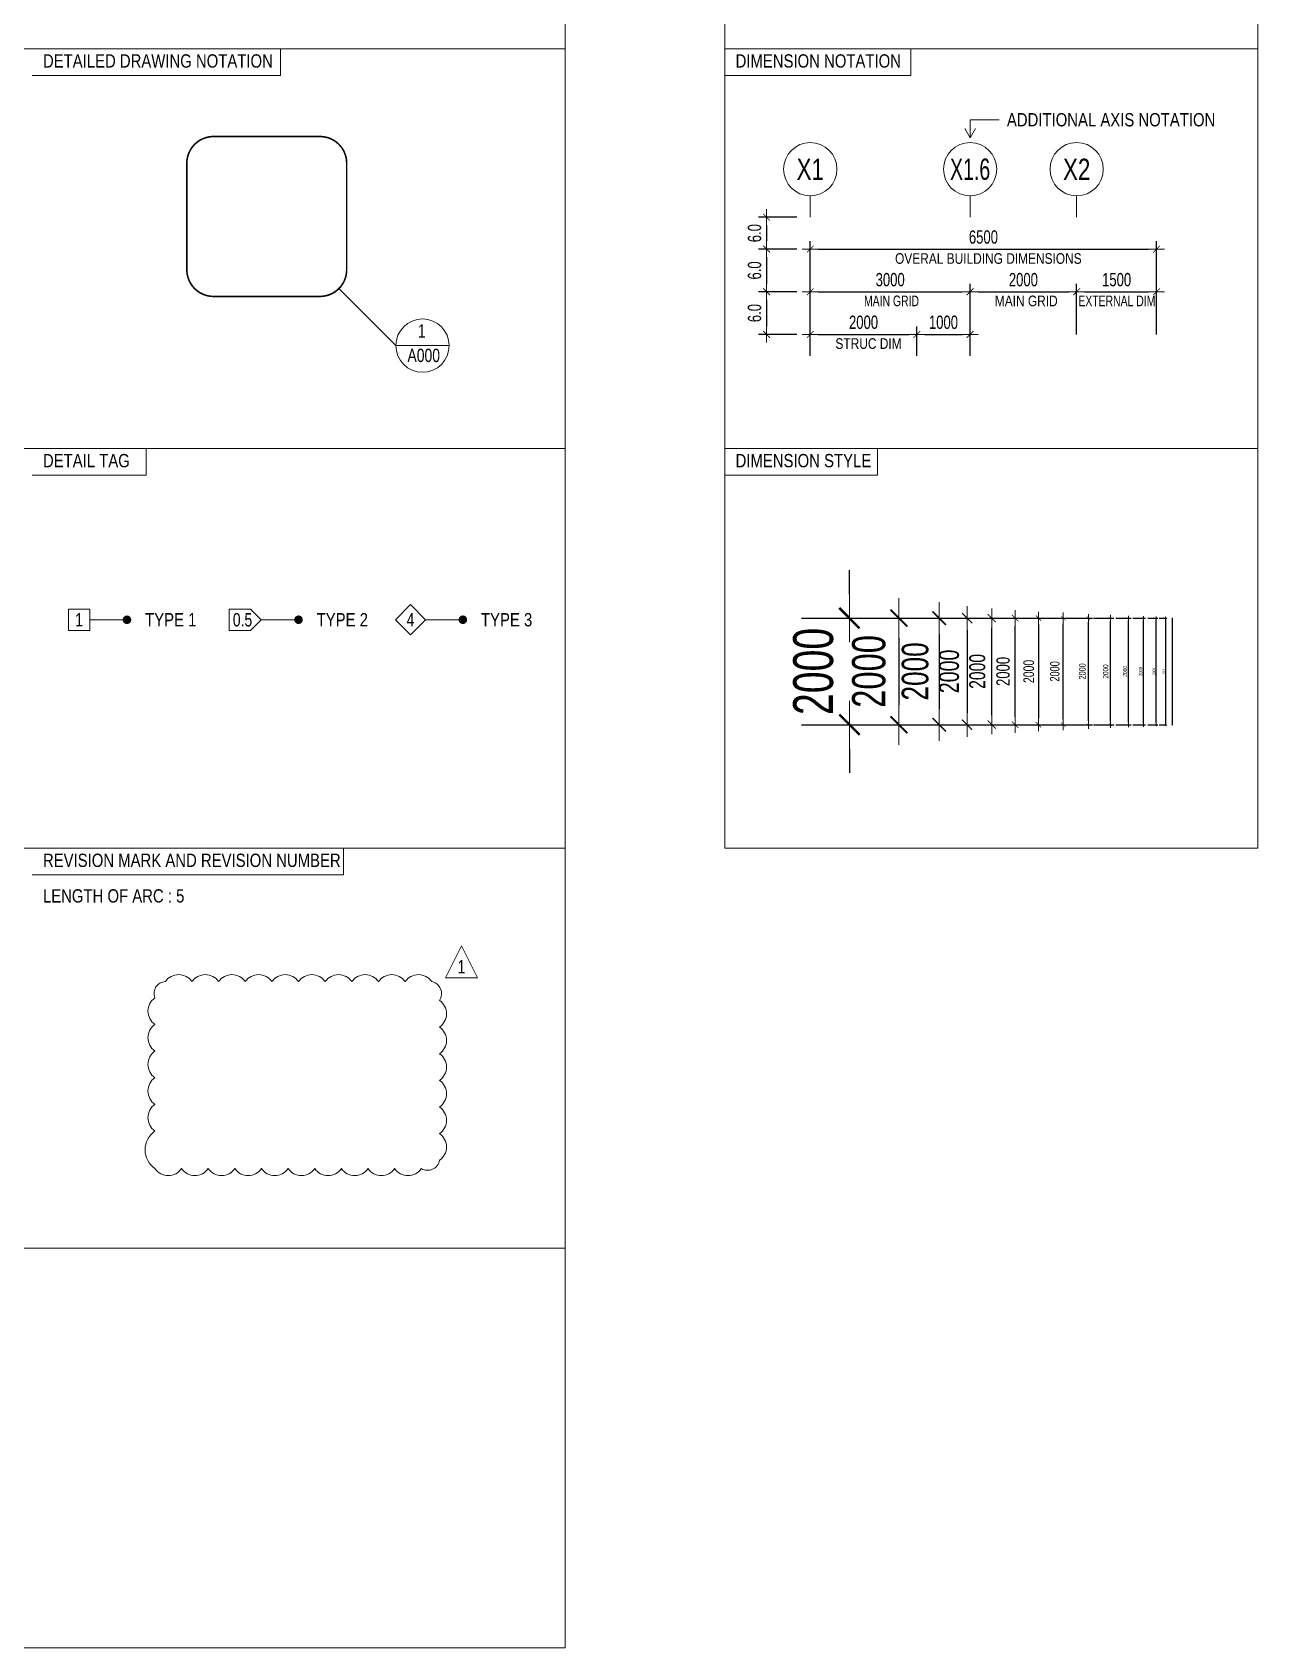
# Model space of a CAD drawing. Header units: millimetres. Extents: x -179076 to 245631, y -18667 to 64185.
# Drawn here: x -133622 to -110622, y -18667 to 11646 of the extents above; entities that cross this region are included whole.
import ezdxf
from ezdxf.enums import TextEntityAlignment as Align

# ---------------------------------------------------------------- set-up
doc = ezdxf.new("R2010")
doc.units = ezdxf.units.MM
doc.linetypes.add('CENTER2', pattern=[1.125, 0.75, -0.125, 0.125, -0.125])
doc.linetypes.add('HIDDEN2', pattern=[4.7625, 3.175, -1.5875])
doc.layers.get('Defpoints').update_dxf_attribs({"color": 151, "lineweight": 9})
for name, color, linetype, lineweight in [('NDC_FRAME', 7, 'Continuous', 20), ('NDC_S_ANNO', 7, 'Continuous', 20), ('NDC_S_AXIS', 5, 'CENTER2', 13), ('NDC_S_DIM', 1, 'Continuous', 15), ('NDC_S_SYMBOL', 1, 'Continuous', 15), ('NDC_S_TEXT SYMBOL', 7, 'Continuous', 20), ('NDC_S_VN TEXT', 7, 'Continuous', 20)]:
    doc.layers.add(name, color=color, linetype=linetype, lineweight=lineweight)
doc.layers.add('NDC_S_REVISION', color=18, linetype='Continuous', lineweight=20, plot=False)
doc.styles.add('NDC_ANNO', font='', dxfattribs={"width": 0.8})
doc.styles.add('NDC_DIM', font='', dxfattribs={"width": 0.75})
doc.styles.add('NDC_VIE TXT', font='arial.ttf', dxfattribs={"width": 0.8})
doc.styles.get('NDC_ANNO').set_extended_font_data('Dotum')
doc.styles.get('NDC_DIM').set_extended_font_data('Dotum')
doc.dimstyles.new('NDC_dim_100', dxfattribs={"dimscale": 100, "dimtxt": 2.5, "dimasz": 1.5, "dimexe": 1.5, "dimexo": 2.5, "dimgap": 1, "dimtad": 1, "dimdec": 0, "dimzin": 0, "dimdsep": 46, "dimtxsty": 'NDC_DIM', "dimblk": 'DIMMARK', "dimcen": 0.09, "dimdle": 1.2, "dimclrd": 1, "dimclre": 1, "dimclrt": 3, "dimadec": 0, "dimazin": 0, "dimtfac": 1, "dimtdec": 0, "dimtix": 1, "dimtofl": 0, "dimtmove": 0, "dimatfit": 3, "dimfxl": 8, "dimfxlon": 1, "dimtolj": 1, "dimtzin": 0, "dimarcsym": 0})
doc.dimstyles.new('NDC_dim_120', dxfattribs={"dimscale": 120, "dimtxt": 2.5, "dimasz": 1.5, "dimexe": 1.5, "dimexo": 2.5, "dimgap": 1, "dimtad": 1, "dimdec": 0, "dimzin": 0, "dimdsep": 46, "dimtxsty": 'NDC_DIM', "dimblk": 'DIMMARK', "dimcen": 0.09, "dimdle": 1.2, "dimclrd": 1, "dimclre": 1, "dimclrt": 3, "dimadec": 0, "dimazin": 0, "dimtfac": 1, "dimtdec": 0, "dimtix": 1, "dimtofl": 0, "dimtmove": 0, "dimatfit": 3, "dimfxl": 8, "dimfxlon": 1, "dimtolj": 1, "dimtzin": 0, "dimarcsym": 0})
doc.dimstyles.new('NDC_dim_15', dxfattribs={"dimscale": 15, "dimtxt": 2.5, "dimasz": 1.5, "dimexe": 1.5, "dimexo": 2.5, "dimgap": 1, "dimtad": 1, "dimdec": 0, "dimzin": 0, "dimdsep": 46, "dimtxsty": 'NDC_DIM', "dimblk": 'DIMMARK', "dimcen": 0.09, "dimdle": 1.2, "dimclrd": 1, "dimclre": 1, "dimclrt": 3, "dimadec": 0, "dimazin": 0, "dimtfac": 1, "dimtdec": 0, "dimtix": 1, "dimtofl": 0, "dimtmove": 0, "dimatfit": 3, "dimfxl": 8, "dimfxlon": 1, "dimtolj": 1, "dimtzin": 0, "dimarcsym": 0})
doc.dimstyles.new('NDC_dim_150', dxfattribs={"dimscale": 150, "dimtxt": 2.5, "dimasz": 1.5, "dimexe": 1.5, "dimexo": 2.5, "dimgap": 1, "dimtad": 1, "dimdec": 0, "dimzin": 0, "dimdsep": 46, "dimtxsty": 'NDC_DIM', "dimblk": 'DIMMARK', "dimcen": 0.09, "dimdle": 1.2, "dimclrd": 1, "dimclre": 1, "dimclrt": 3, "dimadec": 0, "dimazin": 0, "dimtfac": 1, "dimtdec": 0, "dimtix": 1, "dimtofl": 0, "dimtmove": 0, "dimatfit": 3, "dimfxl": 8, "dimfxlon": 1, "dimtolj": 1, "dimtzin": 0, "dimarcsym": 0})
doc.dimstyles.new('NDC_dim_20', dxfattribs={"dimscale": 20, "dimtxt": 2.5, "dimasz": 1.5, "dimexe": 1.5, "dimexo": 2.5, "dimgap": 1, "dimtad": 1, "dimdec": 0, "dimzin": 0, "dimdsep": 46, "dimtxsty": 'NDC_DIM', "dimblk": 'DIMMARK', "dimcen": 0.09, "dimdle": 1.2, "dimclrd": 1, "dimclre": 1, "dimclrt": 3, "dimadec": 0, "dimazin": 0, "dimtfac": 1, "dimtdec": 0, "dimtix": 1, "dimtofl": 0, "dimtmove": 0, "dimatfit": 3, "dimfxl": 8, "dimfxlon": 1, "dimtolj": 1, "dimtzin": 0, "dimarcsym": 0})
doc.dimstyles.new('NDC_dim_200', dxfattribs={"dimscale": 200, "dimtxt": 2.5, "dimasz": 1.5, "dimexe": 1.5, "dimexo": 2.5, "dimgap": 1, "dimtad": 1, "dimdec": 0, "dimzin": 0, "dimdsep": 46, "dimtxsty": 'NDC_DIM', "dimblk": 'DIMMARK', "dimcen": 0.09, "dimdle": 1.2, "dimclrd": 1, "dimclre": 1, "dimclrt": 3, "dimadec": 0, "dimazin": 0, "dimtfac": 1, "dimtdec": 0, "dimtix": 1, "dimtofl": 0, "dimtmove": 0, "dimatfit": 3, "dimfxl": 8, "dimfxlon": 1, "dimtolj": 1, "dimtzin": 0, "dimarcsym": 0})
doc.dimstyles.new('NDC_dim_25', dxfattribs={"dimscale": 25, "dimtxt": 2.5, "dimasz": 1.5, "dimexe": 1.5, "dimexo": 2.5, "dimgap": 1, "dimtad": 1, "dimdec": 0, "dimzin": 0, "dimdsep": 46, "dimtxsty": 'NDC_DIM', "dimblk": 'DIMMARK', "dimcen": 0.09, "dimdle": 1.2, "dimclrd": 1, "dimclre": 1, "dimclrt": 3, "dimadec": 0, "dimazin": 0, "dimtfac": 1, "dimtdec": 0, "dimtix": 1, "dimtofl": 0, "dimtmove": 0, "dimatfit": 3, "dimfxl": 8, "dimfxlon": 1, "dimtolj": 1, "dimtzin": 0, "dimarcsym": 0})
doc.dimstyles.new('NDC_dim_250', dxfattribs={"dimscale": 250, "dimtxt": 2.5, "dimasz": 1.5, "dimexe": 1.5, "dimexo": 2.5, "dimgap": 1, "dimtad": 1, "dimdec": 0, "dimzin": 0, "dimdsep": 46, "dimtxsty": 'NDC_DIM', "dimblk": 'DIMMARK', "dimcen": 0.09, "dimdle": 1.2, "dimclrd": 1, "dimclre": 1, "dimclrt": 3, "dimadec": 0, "dimazin": 0, "dimtfac": 1, "dimtdec": 0, "dimtix": 1, "dimtofl": 0, "dimtmove": 0, "dimatfit": 3, "dimfxl": 8, "dimfxlon": 1, "dimtolj": 1, "dimtzin": 0, "dimarcsym": 0})
doc.dimstyles.new('NDC_dim_30', dxfattribs={"dimscale": 30, "dimtxt": 2.5, "dimasz": 1.5, "dimexe": 1.5, "dimexo": 2.5, "dimgap": 1, "dimtad": 1, "dimdec": 0, "dimzin": 0, "dimdsep": 46, "dimtxsty": 'NDC_DIM', "dimblk": 'DIMMARK', "dimcen": 0.09, "dimdle": 1.2, "dimclrd": 1, "dimclre": 1, "dimclrt": 3, "dimadec": 0, "dimazin": 0, "dimtfac": 1, "dimtdec": 0, "dimtix": 1, "dimtofl": 0, "dimtmove": 0, "dimatfit": 3, "dimfxl": 8, "dimfxlon": 1, "dimtolj": 1, "dimtzin": 0, "dimarcsym": 0})
doc.dimstyles.new('NDC_dim_300', dxfattribs={"dimscale": 300, "dimtxt": 2.5, "dimasz": 1.5, "dimexe": 1.5, "dimexo": 2.5, "dimgap": 1, "dimtad": 1, "dimdec": 0, "dimzin": 0, "dimdsep": 46, "dimtxsty": 'NDC_DIM', "dimblk": 'DIMMARK', "dimcen": 0.09, "dimdle": 1.2, "dimclrd": 1, "dimclre": 1, "dimclrt": 3, "dimadec": 0, "dimazin": 0, "dimtfac": 1, "dimtdec": 0, "dimtix": 1, "dimtofl": 0, "dimtmove": 0, "dimatfit": 3, "dimfxl": 8, "dimfxlon": 1, "dimtolj": 1, "dimtzin": 0, "dimarcsym": 0})
doc.dimstyles.new('NDC_dim_40', dxfattribs={"dimscale": 40, "dimtxt": 2.5, "dimasz": 1.5, "dimexe": 1.5, "dimexo": 2.5, "dimgap": 1, "dimtad": 1, "dimdec": 0, "dimzin": 0, "dimdsep": 46, "dimtxsty": 'NDC_DIM', "dimblk": 'DIMMARK', "dimcen": 0.09, "dimdle": 1.2, "dimclrd": 1, "dimclre": 1, "dimclrt": 3, "dimadec": 0, "dimazin": 0, "dimtfac": 1, "dimtdec": 0, "dimtix": 1, "dimtofl": 0, "dimtmove": 0, "dimatfit": 3, "dimfxl": 8, "dimfxlon": 1, "dimtolj": 1, "dimtzin": 0, "dimarcsym": 0})
doc.dimstyles.new('NDC_dim_50', dxfattribs={"dimscale": 50, "dimtxt": 2.5, "dimasz": 1.5, "dimexe": 1.5, "dimexo": 2.5, "dimgap": 1, "dimtad": 1, "dimdec": 0, "dimzin": 0, "dimdsep": 46, "dimtxsty": 'NDC_DIM', "dimblk": 'DIMMARK', "dimcen": 0.09, "dimdle": 1.2, "dimclrd": 1, "dimclre": 1, "dimclrt": 3, "dimadec": 0, "dimazin": 0, "dimtfac": 1, "dimtdec": 0, "dimtix": 1, "dimtofl": 0, "dimtmove": 0, "dimatfit": 3, "dimfxl": 8, "dimfxlon": 1, "dimtolj": 1, "dimtzin": 0, "dimarcsym": 0})
doc.dimstyles.new('NDC_dim_70', dxfattribs={"dimscale": 70, "dimtxt": 2.5, "dimasz": 1.5, "dimexe": 1.5, "dimexo": 2.5, "dimgap": 1, "dimtad": 1, "dimdec": 0, "dimzin": 0, "dimdsep": 46, "dimtxsty": 'NDC_DIM', "dimblk": 'DIMMARK', "dimcen": 0.09, "dimdle": 1.2, "dimclrd": 1, "dimclre": 1, "dimclrt": 3, "dimadec": 0, "dimazin": 0, "dimtfac": 1, "dimtdec": 0, "dimtix": 1, "dimtofl": 0, "dimtmove": 0, "dimatfit": 3, "dimfxl": 8, "dimfxlon": 1, "dimtolj": 1, "dimtzin": 0, "dimarcsym": 0})
doc.dimstyles.new('NDC_dim_80', dxfattribs={"dimscale": 80, "dimtxt": 2.5, "dimasz": 1.5, "dimexe": 1.5, "dimexo": 2.5, "dimgap": 1, "dimtad": 1, "dimdec": 0, "dimzin": 0, "dimdsep": 46, "dimtxsty": 'NDC_DIM', "dimblk": 'DIMMARK', "dimcen": 0.09, "dimdle": 1.2, "dimclrd": 1, "dimclre": 1, "dimclrt": 3, "dimadec": 0, "dimazin": 0, "dimtfac": 1, "dimtdec": 0, "dimtix": 1, "dimtofl": 0, "dimtmove": 0, "dimatfit": 3, "dimfxl": 8, "dimfxlon": 1, "dimtolj": 1, "dimtzin": 0, "dimarcsym": 0})
doc.dimstyles.new('NDC_dim_iso', dxfattribs={"dimtxt": 2.5, "dimasz": 1, "dimexe": 1.5, "dimexo": 2.5, "dimgap": 1, "dimtad": 1, "dimdec": 0, "dimzin": 0, "dimdsep": 46, "dimtxsty": 'NDC_DIM', "dimblk": 'DIMMARK', "dimcen": 0.09, "dimdle": 1.2, "dimclrd": 1, "dimclre": 1, "dimclrt": 3, "dimadec": 0, "dimazin": 0, "dimtfac": 1, "dimtdec": 0, "dimtix": 1, "dimtofl": 0, "dimtmove": 0, "dimatfit": 3, "dimfxl": 8, "dimfxlon": 1, "dimtolj": 1, "dimtzin": 0, "dimarcsym": 0})

# ---------------------------------------------------------------- blocks, each defined once
blk = doc.blocks.new('DIMMARK')
at = {"layer": 'NDC_S_DIM', "color": 1}
blk.add_line((-1.5, 0), (1, 0), dxfattribs=at)
at = {"layer": 'NDC_S_DIM', "color": 2, "const_width": 0.1}
blk.add_lwpolyline([(-0.424, -0.424), (0.424, 0.424)], dxfattribs=at)
blk = doc.blocks.new('*D143')
at = {"layer": 'Defpoints', "color": 0, "transparency": 16777216}
for p in [(-118862, 653), (-115176, 653), (-118862, -1347)]:
    blk.add_point(p, dxfattribs=at)
at = {"layer": 'NDC_S_DIM', "color": 1, "lineweight": -2, "transparency": 16777216}
for p, q in [((-115976, 653), (-115026, 653)), ((-115176, -1197), (-115176, 503)), ((-115976, -1347), (-115026, -1347))]:
    blk.add_line(p, q, dxfattribs=at)
at = {"layer": 'NDC_S_DIM', "color": 1, "lineweight": -2, "transparency": 16777216, "xscale": 150, "yscale": 150, "zscale": 150}
for p, rotation in [((-115176, 653), 90), ((-115176, -1347), 270)]:
    blk.add_blockref('DIMMARK', p, dxfattribs=dict(at, rotation=rotation))
at = {"layer": 'NDC_S_DIM', "color": 3, "transparency": 16777216, "insert": (-115401, -347), "char_height": 250, "attachment_point": 5, "rotation": 90, "style": 'NDC_DIM'}
blk.add_mtext('\\A1;2000', dxfattribs=at)
blk = doc.blocks.new('*D144')
at = {"layer": 'Defpoints', "color": 0, "transparency": 16777216}
for p in [(-118862, 653), (-114271, 653), (-118862, -1347)]:
    blk.add_point(p, dxfattribs=at)
at = {"layer": 'NDC_S_DIM', "color": 1, "lineweight": -2, "transparency": 16777216}
for p, q in [((-114831, 653), (-114166, 653)), ((-114271, -1242), (-114271, 548)), ((-114831, -1347), (-114166, -1347))]:
    blk.add_line(p, q, dxfattribs=at)
at = {"layer": 'NDC_S_DIM', "color": 1, "lineweight": -2, "transparency": 16777216, "xscale": 105, "yscale": 105, "zscale": 105}
for p, rotation in [((-114271, 653), 90), ((-114271, -1347), 270)]:
    blk.add_blockref('DIMMARK', p, dxfattribs=dict(at, rotation=rotation))
at = {"layer": 'NDC_S_DIM', "color": 3, "transparency": 16777216, "insert": (-114429, -347), "char_height": 175, "attachment_point": 5, "rotation": 90, "style": 'NDC_DIM'}
blk.add_mtext('\\A1;2000', dxfattribs=at)
blk = doc.blocks.new('*D145')
at = {"layer": 'Defpoints', "color": 0, "transparency": 16777216}
for p in [(-118862, 653), (-113800, 653), (-118862, -1347)]:
    blk.add_point(p, dxfattribs=at)
at = {"layer": 'NDC_S_DIM', "color": 1, "lineweight": -2, "transparency": 16777216}
for p, q in [((-114200, 653), (-113725, 653)), ((-113800, -1272), (-113800, 578)), ((-114200, -1347), (-113725, -1347))]:
    blk.add_line(p, q, dxfattribs=at)
at = {"layer": 'NDC_S_DIM', "color": 1, "lineweight": -2, "transparency": 16777216, "xscale": 75, "yscale": 75, "zscale": 75}
for p, rotation in [((-113800, 653), 90), ((-113800, -1347), 270)]:
    blk.add_blockref('DIMMARK', p, dxfattribs=dict(at, rotation=rotation))
at = {"layer": 'NDC_S_DIM', "color": 3, "transparency": 16777216, "insert": (-113912, -347), "char_height": 125, "attachment_point": 5, "rotation": 90, "style": 'NDC_DIM'}
blk.add_mtext('\\A1;2000', dxfattribs=at)
blk = doc.blocks.new('*D146')
at = {"layer": 'Defpoints', "color": 0, "transparency": 16777216}
for p in [(-118862, 653), (-113385, 653), (-118862, -1347)]:
    blk.add_point(p, dxfattribs=at)
at = {"layer": 'NDC_S_DIM', "color": 1, "lineweight": -2, "transparency": 16777216}
for p, q in [((-113705, 653), (-113325, 653)), ((-113385, -1287), (-113385, 593)), ((-113705, -1347), (-113325, -1347))]:
    blk.add_line(p, q, dxfattribs=at)
at = {"layer": 'NDC_S_DIM', "color": 1, "lineweight": -2, "transparency": 16777216, "xscale": 60, "yscale": 60, "zscale": 60}
for p, rotation in [((-113385, 653), 90), ((-113385, -1347), 270)]:
    blk.add_blockref('DIMMARK', p, dxfattribs=dict(at, rotation=rotation))
at = {"layer": 'NDC_S_DIM', "color": 3, "transparency": 16777216, "insert": (-113475, -347), "char_height": 100, "attachment_point": 5, "rotation": 90, "style": 'NDC_DIM'}
blk.add_mtext('\\A1;2000', dxfattribs=at)
blk = doc.blocks.new('*D147')
at = {"layer": 'Defpoints', "color": 0, "transparency": 16777216}
for p in [(-118862, 653), (-113044, 653), (-118862, -1347)]:
    blk.add_point(p, dxfattribs=at)
at = {"layer": 'NDC_S_DIM', "color": 1, "lineweight": -2, "transparency": 16777216}
for p, q in [((-113284, 653), (-112999, 653)), ((-113044, -1302), (-113044, 608)), ((-113284, -1347), (-112999, -1347))]:
    blk.add_line(p, q, dxfattribs=at)
at = {"layer": 'NDC_S_DIM', "color": 1, "lineweight": -2, "transparency": 16777216, "xscale": 45, "yscale": 45, "zscale": 45}
for p, rotation in [((-113044, 653), 90), ((-113044, -1347), 270)]:
    blk.add_blockref('DIMMARK', p, dxfattribs=dict(at, rotation=rotation))
at = {"layer": 'NDC_S_DIM', "color": 3, "transparency": 16777216, "insert": (-113112, -347), "char_height": 75, "attachment_point": 5, "rotation": 90, "style": 'NDC_DIM'}
blk.add_mtext('\\A1;2000', dxfattribs=at)
blk = doc.blocks.new('*D148')
at = {"layer": 'Defpoints', "color": 0, "transparency": 16777216}
for p in [(-118862, 653), (-112764, 653), (-118862, -1347)]:
    blk.add_point(p, dxfattribs=at)
at = {"layer": 'NDC_S_DIM', "color": 1, "lineweight": -2, "transparency": 16777216}
for p, q in [((-112964, 653), (-112726, 653)), ((-112764, -1310), (-112764, 615)), ((-112964, -1347), (-112726, -1347))]:
    blk.add_line(p, q, dxfattribs=at)
at = {"layer": 'NDC_S_DIM', "color": 1, "lineweight": -2, "transparency": 16777216, "xscale": 37.5, "yscale": 37.5, "zscale": 37.5}
for p, rotation in [((-112764, 653), 90), ((-112764, -1347), 270)]:
    blk.add_blockref('DIMMARK', p, dxfattribs=dict(at, rotation=rotation))
at = {"layer": 'NDC_S_DIM', "color": 3, "transparency": 16777216, "insert": (-112820, -347), "char_height": 62.5, "attachment_point": 5, "rotation": 90, "style": 'NDC_DIM'}
blk.add_mtext('\\A1;2000', dxfattribs=at)
blk = doc.blocks.new('*D149')
at = {"layer": 'Defpoints', "color": 0, "transparency": 16777216}
for p in [(-118862, 653), (-112526, 653), (-118862, -1347)]:
    blk.add_point(p, dxfattribs=at)
at = {"layer": 'NDC_S_DIM', "color": 1, "lineweight": -2, "transparency": 16777216}
for p, q in [((-112686, 653), (-112496, 653)), ((-112526, -1317), (-112526, 623)), ((-112686, -1347), (-112496, -1347))]:
    blk.add_line(p, q, dxfattribs=at)
at = {"layer": 'NDC_S_DIM', "color": 1, "lineweight": -2, "transparency": 16777216, "xscale": 30, "yscale": 30, "zscale": 30}
for p, rotation in [((-112526, 653), 90), ((-112526, -1347), 270)]:
    blk.add_blockref('DIMMARK', p, dxfattribs=dict(at, rotation=rotation))
at = {"layer": 'NDC_S_DIM', "color": 3, "transparency": 16777216, "insert": (-112571, -347), "char_height": 50, "attachment_point": 5, "rotation": 90, "style": 'NDC_DIM'}
blk.add_mtext('\\A1;2000', dxfattribs=at)
blk = doc.blocks.new('*D150')
at = {"layer": 'Defpoints', "color": 0, "transparency": 16777216}
for p in [(-118862, 653), (-112223, 653), (-118862, -1347)]:
    blk.add_point(p, dxfattribs=at)
at = {"layer": 'NDC_S_DIM', "color": 1, "lineweight": -2, "transparency": 16777216}
for p, q in [((-112231, 653), (-112222, 653)), ((-112223, -1346), (-112223, 652)), ((-112231, -1347), (-112222, -1347))]:
    blk.add_line(p, q, dxfattribs=at)
for p, rotation in [((-112223, 653), 90), ((-112223, -1347), 270)]:
    blk.add_blockref('DIMMARK', p, dxfattribs=dict(at, rotation=rotation))
at = {"layer": 'NDC_S_DIM', "color": 3, "transparency": 16777216, "insert": (-112225, -347), "char_height": 2.5, "attachment_point": 5, "rotation": 90, "style": 'NDC_DIM'}
blk.add_mtext('\\A1;2000', dxfattribs=at)
blk = doc.blocks.new('*D152')
at = {"layer": 'Defpoints', "color": 0, "transparency": 16777216}
for p in [(-118862, 653), (-118862, -1347), (-116076, -1347)]:
    blk.add_point(p, dxfattribs=at)
at = {"layer": 'NDC_S_DIM', "color": 1, "lineweight": -2, "transparency": 16777216}
for p, q in [((-117276, 653), (-115851, 653)), ((-116076, 428), (-116076, -1122)), ((-117276, -1347), (-115851, -1347))]:
    blk.add_line(p, q, dxfattribs=at)
at = {"layer": 'NDC_S_DIM', "color": 1, "lineweight": -2, "transparency": 16777216, "xscale": 225, "yscale": 225, "zscale": 225}
for p, rotation in [((-116076, 653), 90), ((-116076, -1347), 270)]:
    blk.add_blockref('DIMMARK', p, dxfattribs=dict(at, rotation=rotation))
at = {"layer": 'NDC_S_DIM', "color": 3, "transparency": 16777216, "insert": (-116414, -347), "char_height": 375, "attachment_point": 5, "rotation": 90, "style": 'NDC_DIM'}
blk.add_mtext('\\A1;2000', dxfattribs=at)
blk = doc.blocks.new('*D153')
at = {"layer": 'Defpoints', "color": 0, "transparency": 16777216}
for p in [(-118862, 653), (-118862, -1347), (-116600, -1347)]:
    blk.add_point(p, dxfattribs=at)
at = {"layer": 'NDC_S_DIM', "color": 1, "lineweight": -2, "transparency": 16777216}
for p, q in [((-118200, 653), (-116300, 653)), ((-116600, 353), (-116600, -1047)), ((-118200, -1347), (-116300, -1347))]:
    blk.add_line(p, q, dxfattribs=at)
at = {"layer": 'NDC_S_DIM', "color": 1, "lineweight": -2, "transparency": 16777216, "xscale": 300, "yscale": 300, "zscale": 300}
for p, rotation in [((-116600, 653), 90), ((-116600, -1347), 270)]:
    blk.add_blockref('DIMMARK', p, dxfattribs=dict(at, rotation=rotation))
at = {"layer": 'NDC_S_DIM', "color": 3, "transparency": 16777216, "insert": (-117050, -347), "char_height": 500, "attachment_point": 5, "rotation": 90, "style": 'NDC_DIM'}
blk.add_mtext('\\A1;2000', dxfattribs=at)
blk = doc.blocks.new('*D154')
at = {"layer": 'Defpoints', "color": 0, "transparency": 16777216}
for p in [(-118862, 653), (-118862, -1347), (-112351, -1347)]:
    blk.add_point(p, dxfattribs=at)
at = {"layer": 'NDC_S_DIM', "color": 1, "lineweight": -2, "transparency": 16777216}
for p, q in [((-112471, 653), (-112329, 653)), ((-112351, 630), (-112351, -1325)), ((-112471, -1347), (-112329, -1347))]:
    blk.add_line(p, q, dxfattribs=at)
at = {"layer": 'NDC_S_DIM', "color": 1, "lineweight": -2, "transparency": 16777216, "xscale": 22.5, "yscale": 22.5, "zscale": 22.5}
for p, rotation in [((-112351, 653), 90), ((-112351, -1347), 270)]:
    blk.add_blockref('DIMMARK', p, dxfattribs=dict(at, rotation=rotation))
at = {"layer": 'NDC_S_DIM', "color": 3, "transparency": 16777216, "insert": (-112385, -347), "char_height": 37.5, "attachment_point": 5, "rotation": 90, "style": 'NDC_DIM'}
blk.add_mtext('\\A1;2000', dxfattribs=at)
blk = doc.blocks.new('*D155')
at = {"layer": 'Defpoints', "color": 0, "transparency": 16777216}
for p in [(-118862, 653), (-118862, -1347), (-114739, -1347)]:
    blk.add_point(p, dxfattribs=at)
at = {"layer": 'NDC_S_DIM', "color": 1, "lineweight": -2, "transparency": 16777216}
for p, q in [((-115379, 653), (-114619, 653)), ((-114739, 533), (-114739, -1227)), ((-115379, -1347), (-114619, -1347))]:
    blk.add_line(p, q, dxfattribs=at)
at = {"layer": 'NDC_S_DIM', "color": 1, "lineweight": -2, "transparency": 16777216, "xscale": 120, "yscale": 120, "zscale": 120}
for p, rotation in [((-114739, 653), 90), ((-114739, -1347), 270)]:
    blk.add_blockref('DIMMARK', p, dxfattribs=dict(at, rotation=rotation))
at = {"layer": 'NDC_S_DIM', "color": 3, "transparency": 16777216, "insert": (-114919, -347), "char_height": 200, "attachment_point": 5, "rotation": 90, "style": 'NDC_DIM'}
blk.add_mtext('\\A1;2000', dxfattribs=at)
blk = doc.blocks.new('*D156')
at = {"layer": 'Defpoints', "color": 0, "transparency": 16777216}
for p in [(-118862, 653), (-115614, 653), (-118862, -1347)]:
    blk.add_point(p, dxfattribs=at)
at = {"layer": 'NDC_S_DIM', "color": 1, "lineweight": -2, "transparency": 16777216}
for p, q in [((-116574, 653), (-115434, 653)), ((-115614, -1167), (-115614, 473)), ((-116574, -1347), (-115434, -1347))]:
    blk.add_line(p, q, dxfattribs=at)
at = {"layer": 'NDC_S_DIM', "color": 1, "lineweight": -2, "transparency": 16777216, "xscale": 180, "yscale": 180, "zscale": 180}
for p, rotation in [((-115614, 653), 90), ((-115614, -1347), 270)]:
    blk.add_blockref('DIMMARK', p, dxfattribs=dict(at, rotation=rotation))
at = {"layer": 'NDC_S_DIM', "color": 3, "transparency": 16777216, "insert": (-115884, -347), "char_height": 300, "attachment_point": 5, "rotation": 90, "style": 'NDC_DIM'}
blk.add_mtext('\\A1;2000', dxfattribs=at)
blk = doc.blocks.new('*D157')
at = {"layer": 'Defpoints', "color": 0, "transparency": 16777216}
for p in [(-119807, 653), (-119807, -1347), (-118285, -1347)]:
    blk.add_point(p, dxfattribs=at)
at = {"layer": 'NDC_S_DIM', "color": 1, "lineweight": -2, "transparency": 16777216}
for p, q in [((-118285, 1103), (-118285, 1553)), ((-119057, 653), (-117835, 653)), ((-119057, -1347), (-117835, -1347)), ((-118285, -1797), (-118285, -2247))]:
    blk.add_line(p, q, dxfattribs=at)
at = {"layer": 'NDC_S_DIM', "color": 1, "lineweight": -2, "transparency": 16777216, "xscale": 450, "yscale": 450, "zscale": 450}
for p, rotation in [((-118285, 653), 270), ((-118285, -1347), 90)]:
    blk.add_blockref('DIMMARK', p, dxfattribs=dict(at, rotation=rotation))
at = {"layer": 'NDC_S_DIM', "color": 3, "transparency": 16777216, "insert": (-118961, -347), "char_height": 750, "attachment_point": 5, "rotation": 90, "style": 'NDC_DIM'}
blk.add_mtext('\\A1;2000', dxfattribs=at)
blk = doc.blocks.new('*D158')
at = {"layer": 'Defpoints', "color": 0, "transparency": 16777216}
for p in [(-119807, 653), (-119807, -1347), (-117356, -1347)]:
    blk.add_point(p, dxfattribs=at)
at = {"layer": 'NDC_S_DIM', "color": 1, "lineweight": -2, "transparency": 16777216}
for p, q in [((-119182, 653), (-116981, 653)), ((-117356, 278), (-117356, -972)), ((-119182, -1347), (-116981, -1347))]:
    blk.add_line(p, q, dxfattribs=at)
at = {"layer": 'NDC_S_DIM', "color": 1, "lineweight": -2, "transparency": 16777216, "xscale": 375, "yscale": 375, "zscale": 375}
for p, rotation in [((-117356, 653), 90), ((-117356, -1347), 270)]:
    blk.add_blockref('DIMMARK', p, dxfattribs=dict(at, rotation=rotation))
at = {"layer": 'NDC_S_DIM', "color": 3, "transparency": 16777216, "insert": (-117919, -347), "char_height": 625, "attachment_point": 5, "rotation": 90, "style": 'NDC_DIM'}
blk.add_mtext('\\A1;2000', dxfattribs=at)
blk = doc.blocks.new('*D177')
at = {"layer": 'Defpoints', "color": 0, "transparency": 16777216}
for p in [(-117020, 5977), (-119020, 5322), (-117020, 5322)]:
    blk.add_point(p, dxfattribs=at)
at = {"layer": 'NDC_S_DIM', "color": 1, "lineweight": -2, "transparency": 16777216}
for p, q in [((-119020, 5572), (-119020, 6127)), ((-117020, 5572), (-117020, 6127)), ((-118870, 5977), (-117170, 5977))]:
    blk.add_line(p, q, dxfattribs=at)
at = {"layer": 'NDC_S_DIM', "color": 1, "lineweight": -2, "transparency": 16777216, "xscale": 150, "yscale": 150, "zscale": 150, "rotation": 180}
blk.add_blockref('DIMMARK', (-119020, 5977), dxfattribs=at)
at = {"layer": 'NDC_S_DIM', "color": 1, "lineweight": -2, "transparency": 16777216, "xscale": 150, "yscale": 150, "zscale": 150}
blk.add_blockref('DIMMARK', (-117020, 5977), dxfattribs=at)
at = {"layer": 'NDC_S_DIM', "color": 3, "transparency": 16777216, "insert": (-118020, 6203), "char_height": 250, "attachment_point": 5, "style": 'NDC_DIM'}
blk.add_mtext('\\A1;2000', dxfattribs=at)
blk = doc.blocks.new('*D178')
at = {"layer": 'Defpoints', "color": 0, "transparency": 16777216}
for p in [(-116020, 6777), (-119020, 5322), (-116020, 5322)]:
    blk.add_point(p, dxfattribs=at)
at = {"layer": 'NDC_S_DIM', "color": 1, "lineweight": -2, "transparency": 16777216}
for p, q in [((-119020, 5977), (-119020, 6927)), ((-118870, 6777), (-116170, 6777)), ((-116020, 5977), (-116020, 6927))]:
    blk.add_line(p, q, dxfattribs=at)
at = {"layer": 'NDC_S_DIM', "color": 1, "lineweight": -2, "transparency": 16777216, "xscale": 150, "yscale": 150, "zscale": 150, "rotation": 180}
blk.add_blockref('DIMMARK', (-119020, 6777), dxfattribs=at)
at = {"layer": 'NDC_S_DIM', "color": 1, "lineweight": -2, "transparency": 16777216, "xscale": 150, "yscale": 150, "zscale": 150}
blk.add_blockref('DIMMARK', (-116020, 6777), dxfattribs=at)
at = {"layer": 'NDC_S_DIM', "color": 3, "transparency": 16777216, "insert": (-117520, 7003), "char_height": 250, "attachment_point": 5, "style": 'NDC_DIM'}
blk.add_mtext('\\A1;3000', dxfattribs=at)
blk = doc.blocks.new('*D179')
at = {"layer": 'Defpoints', "color": 0, "transparency": 16777216}
for p in [(-112520, 7577), (-119020, 5322), (-112520, 5322)]:
    blk.add_point(p, dxfattribs=at)
at = {"layer": 'NDC_S_DIM', "color": 1, "lineweight": -2, "transparency": 16777216}
for p, q in [((-119020, 6777), (-119020, 7727)), ((-112520, 6777), (-112520, 7727)), ((-118870, 7577), (-112670, 7577))]:
    blk.add_line(p, q, dxfattribs=at)
at = {"layer": 'NDC_S_DIM', "color": 1, "lineweight": -2, "transparency": 16777216, "xscale": 150, "yscale": 150, "zscale": 150, "rotation": 180}
blk.add_blockref('DIMMARK', (-119020, 7577), dxfattribs=at)
at = {"layer": 'NDC_S_DIM', "color": 1, "lineweight": -2, "transparency": 16777216, "xscale": 150, "yscale": 150, "zscale": 150}
blk.add_blockref('DIMMARK', (-112520, 7577), dxfattribs=at)
at = {"layer": 'NDC_S_DIM', "color": 3, "transparency": 16777216, "insert": (-115770, 7803), "char_height": 250, "attachment_point": 5, "style": 'NDC_DIM'}
blk.add_mtext('\\A1;6500', dxfattribs=at)
blk = doc.blocks.new('*D180')
at = {"layer": 'Defpoints', "color": 0, "transparency": 16777216}
for p in [(-119020, 6777), (-119840, 5977), (-119020, 5977)]:
    blk.add_point(p, dxfattribs=at)
at = {"layer": 'NDC_S_DIM', "color": 1, "lineweight": -2, "transparency": 16777216}
for p, q in [((-119270, 6777), (-119990, 6777)), ((-119840, 6627), (-119840, 6127)), ((-119270, 5977), (-119990, 5977))]:
    blk.add_line(p, q, dxfattribs=at)
at = {"layer": 'NDC_S_DIM', "color": 1, "lineweight": -2, "transparency": 16777216, "xscale": 150, "yscale": 150, "zscale": 150}
for p, rotation in [((-119840, 6777), 90), ((-119840, 5977), 270)]:
    blk.add_blockref('DIMMARK', p, dxfattribs=dict(at, rotation=rotation))
at = {"layer": 'NDC_S_DIM', "color": 3, "transparency": 16777216, "insert": (-120065, 6377), "char_height": 250, "attachment_point": 5, "rotation": 90, "style": 'NDC_DIM'}
blk.add_mtext('\\A1;6.0', dxfattribs=at)
blk = doc.blocks.new('*D181')
at = {"layer": 'Defpoints', "color": 0, "transparency": 16777216}
for p in [(-119020, 7577), (-119840, 6777), (-119020, 6777)]:
    blk.add_point(p, dxfattribs=at)
at = {"layer": 'NDC_S_DIM', "color": 1, "lineweight": -2, "transparency": 16777216}
for p, q in [((-119270, 7577), (-119990, 7577)), ((-119840, 7427), (-119840, 6927)), ((-119270, 6777), (-119990, 6777))]:
    blk.add_line(p, q, dxfattribs=at)
at = {"layer": 'NDC_S_DIM', "color": 1, "lineweight": -2, "transparency": 16777216, "xscale": 150, "yscale": 150, "zscale": 150}
for p, rotation in [((-119840, 7577), 90), ((-119840, 6777), 270)]:
    blk.add_blockref('DIMMARK', p, dxfattribs=dict(at, rotation=rotation))
at = {"layer": 'NDC_S_DIM', "color": 3, "transparency": 16777216, "insert": (-120065, 7177), "char_height": 250, "attachment_point": 5, "rotation": 90, "style": 'NDC_DIM'}
blk.add_mtext('\\A1;6.0', dxfattribs=at)
blk = doc.blocks.new('*D182')
at = {"layer": 'Defpoints', "color": 0, "transparency": 16777216}
for p in [(-114020, 6777), (-116020, 5322), (-114020, 5322)]:
    blk.add_point(p, dxfattribs=at)
at = {"layer": 'NDC_S_DIM', "color": 1, "lineweight": -2, "transparency": 16777216}
for p, q in [((-116020, 5977), (-116020, 6927)), ((-115870, 6777), (-114170, 6777)), ((-114020, 5977), (-114020, 6927))]:
    blk.add_line(p, q, dxfattribs=at)
at = {"layer": 'NDC_S_DIM', "color": 1, "lineweight": -2, "transparency": 16777216, "xscale": 150, "yscale": 150, "zscale": 150, "rotation": 180}
blk.add_blockref('DIMMARK', (-116020, 6777), dxfattribs=at)
at = {"layer": 'NDC_S_DIM', "color": 1, "lineweight": -2, "transparency": 16777216, "xscale": 150, "yscale": 150, "zscale": 150}
blk.add_blockref('DIMMARK', (-114020, 6777), dxfattribs=at)
at = {"layer": 'NDC_S_DIM', "color": 3, "transparency": 16777216, "insert": (-115020, 7003), "char_height": 250, "attachment_point": 5, "style": 'NDC_DIM'}
blk.add_mtext('\\A1;2000', dxfattribs=at)
blk = doc.blocks.new('*D183')
at = {"layer": 'Defpoints', "color": 0, "transparency": 16777216}
for p in [(-112520, 6777), (-114020, 5322), (-112520, 5322)]:
    blk.add_point(p, dxfattribs=at)
at = {"layer": 'NDC_S_DIM', "color": 1, "lineweight": -2, "transparency": 16777216}
for p, q in [((-114020, 5977), (-114020, 6927)), ((-113870, 6777), (-112670, 6777)), ((-112520, 5977), (-112520, 6927))]:
    blk.add_line(p, q, dxfattribs=at)
at = {"layer": 'NDC_S_DIM', "color": 1, "lineweight": -2, "transparency": 16777216, "xscale": 150, "yscale": 150, "zscale": 150, "rotation": 180}
blk.add_blockref('DIMMARK', (-114020, 6777), dxfattribs=at)
at = {"layer": 'NDC_S_DIM', "color": 1, "lineweight": -2, "transparency": 16777216, "xscale": 150, "yscale": 150, "zscale": 150}
blk.add_blockref('DIMMARK', (-112520, 6777), dxfattribs=at)
at = {"layer": 'NDC_S_DIM', "color": 3, "transparency": 16777216, "insert": (-113270, 7003), "char_height": 250, "attachment_point": 5, "style": 'NDC_DIM'}
blk.add_mtext('\\A1;1500', dxfattribs=at)
blk = doc.blocks.new('*D184')
at = {"layer": 'Defpoints', "color": 0, "transparency": 16777216}
for p in [(-116020, 5977), (-117020, 5322), (-116020, 5322)]:
    blk.add_point(p, dxfattribs=at)
at = {"layer": 'NDC_S_DIM', "color": 1, "lineweight": -2, "transparency": 16777216}
for p, q in [((-117020, 5572), (-117020, 6127)), ((-116020, 5572), (-116020, 6127)), ((-116870, 5977), (-116170, 5977))]:
    blk.add_line(p, q, dxfattribs=at)
at = {"layer": 'NDC_S_DIM', "color": 1, "lineweight": -2, "transparency": 16777216, "xscale": 150, "yscale": 150, "zscale": 150, "rotation": 180}
blk.add_blockref('DIMMARK', (-117020, 5977), dxfattribs=at)
at = {"layer": 'NDC_S_DIM', "color": 1, "lineweight": -2, "transparency": 16777216, "xscale": 150, "yscale": 150, "zscale": 150}
blk.add_blockref('DIMMARK', (-116020, 5977), dxfattribs=at)
at = {"layer": 'NDC_S_DIM', "color": 3, "transparency": 16777216, "insert": (-116520, 6203), "char_height": 250, "attachment_point": 5, "style": 'NDC_DIM'}
blk.add_mtext('\\A1;1000', dxfattribs=at)
blk = doc.blocks.new('*D185')
at = {"layer": 'Defpoints', "color": 0, "transparency": 16777216}
for p in [(-119020, 8177), (-119840, 7577), (-119020, 7577)]:
    blk.add_point(p, dxfattribs=at)
at = {"layer": 'NDC_S_DIM', "color": 1, "lineweight": -2, "transparency": 16777216}
for p, q in [((-119270, 8177), (-119990, 8177)), ((-119840, 8027), (-119840, 7727)), ((-119270, 7577), (-119990, 7577))]:
    blk.add_line(p, q, dxfattribs=at)
at = {"layer": 'NDC_S_DIM', "color": 1, "lineweight": -2, "transparency": 16777216, "xscale": 150, "yscale": 150, "zscale": 150}
for p, rotation in [((-119840, 8177), 90), ((-119840, 7577), 270)]:
    blk.add_blockref('DIMMARK', p, dxfattribs=dict(at, rotation=rotation))
at = {"layer": 'NDC_S_DIM', "color": 3, "transparency": 16777216, "insert": (-120065, 7877), "char_height": 250, "attachment_point": 5, "rotation": 90, "style": 'NDC_DIM'}
blk.add_mtext('\\A1;6.0', dxfattribs=at)
blk = doc.blocks.new('MARK4')
at = {"layer": 'NDC_S_ANNO'}
blk.add_line((-5, 0), (5, 0), dxfattribs=at)
blk.add_circle((0, 0), 5, dxfattribs=at)
blk = doc.blocks.new('*U198')
at = {"layer": 'NDC_S_SYMBOL'}
blk.add_line((0, -5), (0, -9), dxfattribs=at)
blk.add_circle((0, 0), 5, dxfattribs=at)
at = {"layer": 'NDC_S_TEXT SYMBOL', "color": 7, "style": 'NDC_ANNO', "width": 0.8}
blk.add_attdef('GRID', text='', height=4, rotation=180, dxfattribs=at).set_placement((0, 0), align=Align.MIDDLE)

msp = doc.modelspace()

# ---------------------------------------------------------------- linework, layer by layer
at = {"layer": 'NDC_FRAME'}
for p, q in [((-123622, 26333.3), (-123622, -18666.7)), ((-120622, 26333.3), (-120622, -3666.7)), ((-110622, 26333.3), (-110622, -3666.7)), ((-153622, 11333.3), (-123622, 11333.3)), ((-128962.1, 10833.3), (-128962.1, 11333.3)), ((-120622, 11333.3), (-110622, 11333.3)), ((-117131.5, 10833.3), (-117131.5, 11333.3)), ((-133622, 10833.3), (-128962.1, 10833.3)), ((-120622, 10833.3), (-117131.5, 10833.3)), ((-153622, 3833.3), (-123622, 3833.3)), ((-131486.3, 3333.3), (-131486.3, 3833.3)), ((-120622, 3833.3), (-110622, 3833.3)), ((-117755.6, 3333.3), (-117755.6, 3833.3)), ((-133622, 3333.3), (-131486.3, 3333.3)), ((-120622, 3333.3), (-117755.6, 3333.3)), ((-153622, -3666.7), (-123622, -3666.7)), ((-127779.7, -4166.7), (-127779.7, -3666.7)), ((-120622, -3666.7), (-110622, -3666.7)), ((-133622, -4166.7), (-127779.7, -4166.7)), ((-153622, -11166.7), (-123622, -11166.7)), ((-153622, -18666.7), (-123622, -18666.7))]:
    msp.add_line(p, q, dxfattribs=at)
at = {"layer": 'NDC_S_ANNO'}
for p, q in [((-116020, 9666.1), (-116120, 9839.3)), ((-116020, 10002.3), (-115477, 10002.3)), ((-116020, 9666.1), (-116020, 10002.3)), ((-116020, 9666.1), (-115920, 9839.3)), ((-127867.7, 6836.4), (-126797.7, 5766.4)), ((-132545.1, 622.7), (-131845.1, 622.7)), ((-128625, 622.7), (-129325, 622.7)), ((-126240.9, 622.7), (-125540.9, 622.7))]:
    msp.add_line(p, q, dxfattribs=at)
at = {"layer": 'NDC_S_ANNO', "linetype": 'HIDDEN2', "ltscale": 100, "const_width": 30}
msp.add_lwpolyline([(-127721.2, 7189.9, -0.4142136), (-128221.2, 6689.9), (-130221.2, 6689.9, -0.4142136), (-130721.2, 7189.9), (-130721.2, 9189.9, -0.4142136), (-130221.2, 9689.9), (-128221.2, 9689.9, -0.4142136), (-127721.2, 9189.9)], format="xyb", close=True, dxfattribs=at)
at = {"layer": 'NDC_S_ANNO'}
for points in [[(-132945.1, 822.7), (-132545.1, 822.7), (-132545.1, 422.7), (-132945.1, 422.7), (-132945.1, 822.7)], [(-129525, 822.7), (-129325, 622.7), (-129525, 422.7), (-129925, 422.7), (-129925, 822.7), (-129525, 822.7)], [(-126806.6, 622.7), (-126523.8, 905.6), (-126240.9, 622.7), (-126523.8, 339.9), (-126806.6, 622.7)]]:
    msp.add_lwpolyline(points, dxfattribs=at)
at = {"layer": 'NDC_S_ANNO', "const_width": 80}
for points in [[(-131885.1, 622.7, 1), (-131805.1, 622.7, 1)], [(-128665, 622.7, 1), (-128585, 622.7, 1)], [(-125580.9, 622.7, 1), (-125500.9, 622.7, 1)]]:
    msp.add_lwpolyline(points, format="xyb", close=True, dxfattribs=at)
at = {"layer": 'NDC_S_REVISION'}
msp.add_lwpolyline([(-125568.4, -5496.6), (-125868.4, -6096.6), (-125268.4, -6096.6)], close=True, dxfattribs=at)
msp.add_lwpolyline([(-131320.7, -9677.8, 0.5205671), (-130820.7, -9677.8, 0.5205671), (-130320.7, -9677.8, 0.5205671), (-129820.7, -9677.8, 0.5205671), (-129320.7, -9677.8, 0.5205671), (-128820.7, -9677.8, 0.5205671), (-128320.7, -9677.8, 0.5205671), (-127820.7, -9677.8, 0.5205671), (-127320.7, -9677.8, 0.5205671), (-126820.7, -9677.8, 0.5205671), (-126320.7, -9677.8, 0.5205671), (-125978, -9520.5, 0.5205671), (-125978, -9020.5, 0.5205671), (-125978, -8520.5, 0.5205671), (-125978, -8020.5, 0.5205671), (-125978, -7520.5, 0.5205671), (-125978, -7020.5, 0.5205671), (-125978, -6520.5, 0.5205671), (-126124.6, -6167.1, 0.5205671), (-126624.6, -6167.1, 0.5205671), (-127124.6, -6167.1, 0.5205671), (-127624.6, -6167.1, 0.5205671), (-128124.6, -6167.1, 0.5205671), (-128624.6, -6167.1, 0.5205671), (-129124.6, -6167.1, 0.5205671), (-129624.6, -6167.1, 0.5205671), (-130124.6, -6167.1, 0.5205671), (-130624.6, -6167.1, 0.5205671), (-131124.6, -6167.1, 0.5205671), (-131320.7, -6471, 0.5205671), (-131320.7, -6971, 0.5205671), (-131320.7, -7471, 0.5205671), (-131320.7, -7971, 0.5205671), (-131320.7, -8471, 0.5205671), (-131320.7, -8971, 0.5205671)], format="xyb", close=True, dxfattribs=at)

# ---------------------------------------------------------------- block references
at = {"layer": 'NDC_S_ANNO', "xscale": 100, "yscale": 100, "zscale": 100}
msp.add_blockref('MARK4', (-126297.7, 5766.4), dxfattribs=at)
at = {"layer": 'NDC_S_AXIS'}
ref = msp.add_blockref('*U198', (-119020, 9077.5), dxfattribs=dict(at, xscale=100, yscale=100, zscale=100))
ref.add_attrib('GRID', 'X1', dxfattribs={"layer": 'NDC_S_TEXT SYMBOL', "color": 7, "height": 400, "style": 'NDC_ANNO', "width": 0.8}).set_placement((-119020, 9077.5), align=Align.MIDDLE)
ref = msp.add_blockref('*U198', (-116020, 9077.5), dxfattribs=dict(at, xscale=100, yscale=100, zscale=100))
ref.add_attrib('GRID', 'X1.6', dxfattribs={"layer": 'NDC_S_TEXT SYMBOL', "color": 7, "height": 400, "style": 'NDC_ANNO', "width": 0.7}).set_placement((-116020, 9077.5), align=Align.MIDDLE)
ref = msp.add_blockref('*U198', (-114020, 9077.5), dxfattribs=dict(at, xscale=100, yscale=100, zscale=100))
ref.add_attrib('GRID', 'X2', dxfattribs={"layer": 'NDC_S_TEXT SYMBOL', "color": 7, "height": 400, "style": 'NDC_ANNO', "width": 0.8}).set_placement((-114020, 9077.5), align=Align.MIDDLE)

# ---------------------------------------------------------------- texts
at = {"layer": 'NDC_S_REVISION', "style": 'NDC_ANNO', "width": 0.8}
msp.add_text('1', height=250, dxfattribs=at).set_placement((-125568.4, -5888.8), align=Align.MIDDLE)
at = {"layer": 'NDC_S_TEXT SYMBOL', "style": 'NDC_ANNO', "width": 0.8}
msp.add_text('1', height=250, dxfattribs=at).set_placement((-126384.8, 6041.6), align=Align.MIDDLE_LEFT)
msp.add_text('A000', height=250, dxfattribs=at).set_placement((-126274.7, 5583.5), align=Align.MIDDLE)
for s, p in [('1', (-132745.1, 622.7)), ('0.5', (-129675.9, 622.7)), ('4', (-126523.8, 622.7))]:
    msp.add_text(s, height=250, dxfattribs=at).set_placement(p, align=Align.MIDDLE_CENTER)
at = {"layer": 'NDC_S_VN TEXT', "color": 3, "style": 'NDC_VIE TXT'}
for s, height, width, p in [('DETAILED DRAWING NOTATION', 250, 0.8, (-133422, 11108.3)), ('DIMENSION NOTATION', 250, 0.8, (-120422, 11108.3)), ('ADDITIONAL AXIS NOTATION', 250, 0.8, (-115329.2, 10004.9)), ('OVERAL BUILDING DIMENSIONS', 200, 0.8, (-117428.5, 7401.4)), ('MAIN GRID', 200, 0.7, (-118011.3, 6605.4)), ('MAIN GRID', 200, 0.8, (-115556, 6605.4)), ('EXTERNAL DIM', 200, 0.7, (-113988, 6605.4)), ('STRUC DIM', 200, 0.8, (-118547.4, 5805.4)), ('DETAIL TAG', 250, 0.8, (-133422, 3608.3)), ('DIMENSION STYLE', 250, 0.8, (-120422, 3608.3)), ('TYPE 1', 250, 0.8, (-131505.1, 622.7)), ('TYPE 2', 250, 0.8, (-128285, 622.7)), ('TYPE 3', 250, 0.8, (-125200.9, 622.7)), ('REVISION MARK AND REVISION NUMBER', 250, 0.8, (-133422, -3891.7)), ('LENGTH OF ARC : 5', 250, 0.8, (-133422, -4559.2))]:
    msp.add_text(s, height=height, dxfattribs=dict(at, width=width)).set_placement(p, align=Align.MIDDLE_LEFT)

# ---------------------------------------------------------------- dimensions: what is measured, and where the dimension line sits
at = {"layer": 'NDC_S_DIM'}
for base, p1, p2, picture, middle in [((-119840, 7577.5), (-119020, 8177.5), (-119020, 7577.5), '*D185', (-120065.1, 7877.5)), ((-119840, 6777.5), (-119020, 7577.5), (-119020, 6777.5), '*D181', (-120065.1, 7177.5)), ((-119840, 5977.5), (-119020, 6777.5), (-119020, 5977.5), '*D180', (-120065.1, 6377.5))]:
    dim = msp.add_linear_dim(base=base, p1=p1, p2=p2, angle=270, text='6.0', dimstyle='NDC_dim_100', dxfattribs=at)
    dim.commit()
    dim.dimension.update_dxf_attribs({"geometry": picture, "text_midpoint": middle})
for base, p1, p2, picture, middle in [((-112520, 7577.5), (-119020, 5321.6), (-112520, 5321.6), '*D179', (-115770, 7802.7)), ((-116020, 6777.5), (-119020, 5321.6), (-116020, 5321.6), '*D178', (-117520, 7002.7)), ((-114020, 6777.5), (-116020, 5321.6), (-114020, 5321.6), '*D182', (-115020, 7002.7)), ((-112520, 6777.5), (-114020, 5321.6), (-112520, 5321.6), '*D183', (-113270, 7002.7)), ((-117020, 5977.5), (-119020, 5321.6), (-117020, 5321.6), '*D177', (-118020, 6202.7)), ((-116020, 5977.5), (-117020, 5321.6), (-116020, 5321.6), '*D184', (-116520, 6202.7))]:
    dim = msp.add_linear_dim(base=base, p1=p1, p2=p2, dimstyle='NDC_dim_100', dxfattribs=at)
    dim.commit()
    dim.dimension.update_dxf_attribs({"geometry": picture, "text_midpoint": middle})
for base, p1, p2, dimstyle, picture, middle in [((-118285.3, -1347.2), (-119807.1, 652.8), (-119807.1, -1347.2), 'NDC_dim_300', '*D157', (-118960.8, -347.2)), ((-117355.8, -1347.2), (-119807.1, 652.8), (-119807.1, -1347.2), 'NDC_dim_250', '*D158', (-117918.7, -347.2)), ((-116600, -1347.2), (-118862.4, 652.8), (-118862.4, -1347.2), 'NDC_dim_200', '*D153', (-117050.3, -347.2)), ((-116075.9, -1347.2), (-118862.4, 652.8), (-118862.4, -1347.2), 'NDC_dim_150', '*D152', (-116413.7, -347.2)), ((-115614, 652.8), (-118862.4, -1347.2), (-118862.4, 652.8), 'NDC_dim_120', '*D156', (-115884.2, -347.2)), ((-115176, 652.8), (-118862.4, -1347.2), (-118862.4, 652.8), 'NDC_dim_100', '*D143', (-115401.1, -347.2)), ((-114738.6, -1347.2), (-118862.4, 652.8), (-118862.4, -1347.2), 'NDC_dim_80', '*D155', (-114918.8, -347.2)), ((-114271.1, 652.8), (-118862.4, -1347.2), (-118862.4, 652.8), 'NDC_dim_70', '*D144', (-114428.7, -347.2)), ((-113799.8, 652.8), (-118862.4, -1347.2), (-118862.4, 652.8), 'NDC_dim_50', '*D145', (-113912.4, -347.2)), ((-113385.2, 652.8), (-118862.4, -1347.2), (-118862.4, 652.8), 'NDC_dim_40', '*D146', (-113475.3, -347.2)), ((-113044.5, 652.8), (-118862.4, -1347.2), (-118862.4, 652.8), 'NDC_dim_30', '*D147', (-113112, -347.2)), ((-112763.5, 652.8), (-118862.4, -1347.2), (-118862.4, 652.8), 'NDC_dim_25', '*D148', (-112819.8, -347.2)), ((-112526.2, 652.8), (-118862.4, -1347.2), (-118862.4, 652.8), 'NDC_dim_20', '*D149', (-112571.2, -347.2)), ((-112351.4, -1347.2), (-118862.4, 652.8), (-118862.4, -1347.2), 'NDC_dim_15', '*D154', (-112385.2, -347.2)), ((-112223.1, 652.8), (-118862.4, -1347.2), (-118862.4, 652.8), 'NDC_dim_iso', '*D150', (-112225.4, -347.2))]:
    dim = msp.add_linear_dim(base=base, p1=p1, p2=p2, angle=90, dimstyle=dimstyle, dxfattribs=at)
    dim.commit()
    dim.dimension.update_dxf_attribs({"geometry": picture, "text_midpoint": middle})

doc.saveas('drawing.dxf')
